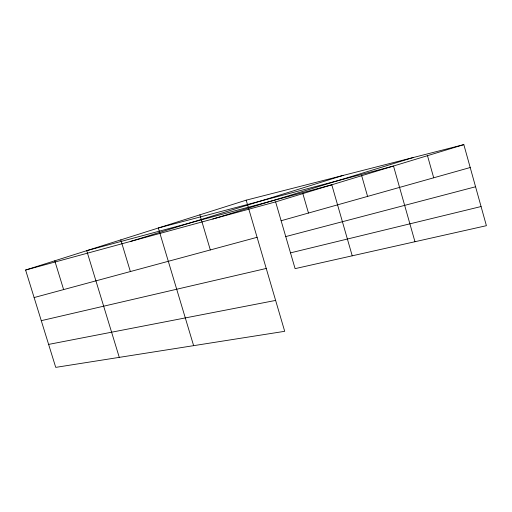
<?xml version="1.0" encoding="UTF-8"?>
<svg xmlns="http://www.w3.org/2000/svg" width="512" height="512" viewBox="0 0 512 512"><rect width="100%" height="100%" fill="white"/><g stroke="black" fill="none" stroke-linecap="round" stroke-linejoin="round"><path stroke-width="0.77" d="M25.6 270.035L246.182 200.166L463.834 144.621L486.4 225.683L295.098 268.64L275.622 201.894L25.6 270.035L55.731 367.379L284.698 331.315L246.182 200.166M130.522 241.44L343.072 175.437M212.813 219.014L413.299 157.517M275.622 201.894L463.834 144.621M281.12 220.742L470.208 167.52M34.118 297.562L257.094 237.306M285.747 236.582L475.565 186.765M290.496 252.87L481.069 206.541M41.274 320.672L266.24 268.461M48.621 344.41L275.629 300.422M54.771 260.8L63.622 289.587M119.277 357.37L86.72 250.675L331.789 184.806L352.224 255.814M120.787 239.885L130.374 271.552M193.626 345.658L158.323 228L393.51 166.022L414.963 241.728M199.898 214.829L210.323 249.946M302.848 193.613L308.48 213.043M361.677 175.706L367.584 196.403M427.488 155.68L433.702 177.798"/></g></svg>
